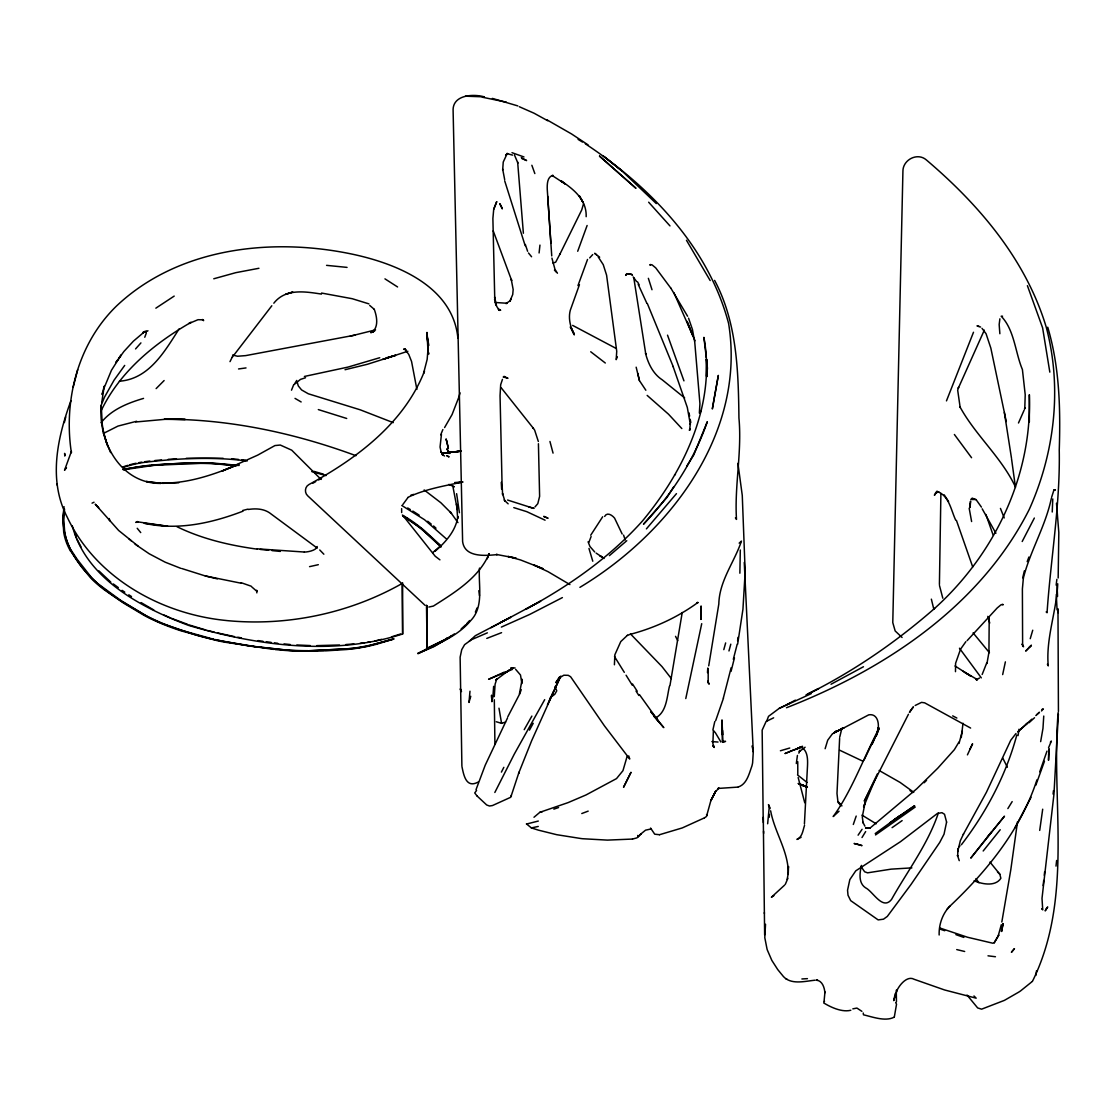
<?xml version="1.0" encoding="UTF-8"?>
<svg xmlns="http://www.w3.org/2000/svg" width="1115" height="1115" viewBox="0 0 1115 1115"><rect width="100%" height="100%" fill="white"/><g stroke="black" fill="none" stroke-linecap="round" stroke-linejoin="round"><path stroke-width="1.5" d="M583.521 203.794L581.737 209.927L559.744 254.499L560.051 253.844L555.674 262.192L552.901 263.029M939.415 584.511L940.893 493.485M1058.428 711.468L1057.982 608.999M958.022 848.585L957.646 856.181L957.451 855.303L959.248 860.655M989.214 617.32L988.949 650.184M706.38 376.187L706.506 359.211L707.426 368.159L706.757 376.368M955.485 671.662L955.597 663.286L960.531 649.209L965.855 641.669M428.829 345.371L426.975 335.155L428.272 347.211L426.975 332.409L428.118 353.594M1058.121 712.569C1050.901 802.27 1073.801 897.617 1032.462 981.312M1058.386 714.032L1053.954 794.215L1042.009 898.342L1042.72 909.868L1041.758 908.725L1042.4 909.046M788.472 867.386L788.5 866.522L788.235 874.397C789.002 851.999 774.591 832.598 770.646 810.8M896.265 990.232L896.46 1001.758M797.755 761.657L797.796 774.089M402.334 583.368C349.58 613.348 287.336 626.421 226.958 620.595L225.941 620.47C160.811 614.044 95.667 577.64 67.151 517.012C48.07 480.161 57.325 437.763 70.928 400.731M764.374 913.478L763.287 817.253L763.329 822.591M479.464 568.106C478.21 585.514 484.286 606.741 470.516 620.804C459.213 634.31 442.808 641.822 427.101 648.874L426.488 605.194M1052.239 512.008L1052.769 498.907M767.65 823.776L769.238 807.093M939.151 934.997C938.788 924.642 942.454 913.826 949.729 906.314C987.11 870.982 1020.88 829.407 1036.936 779.845M739.872 573.208L740.304 550.002M614.407 664.777L614.881 654.728L620.776 641.585L627.48 635.271M1001.521 931.415L1003.124 923.666L1001.521 931.415L1001.8 925.84M839.637 738.339L836.989 793.476L837.992 802.27L840.975 805.657M769.266 817.267L769.434 814.41M804.417 823.943L807.358 768.667C807.776 761.35 808.612 749.893 800.194 746.841L802.27 747.036L794.242 749.824L802.298 746.52M1058.163 577.974L1058.818 532.608L1056.49 503.227M632.47 839.065L607.41 840.111L582.699 838.731A48.252 27.861 0 0 1 580.804 838.508L556.692 834.689L538.531 830.173A6.453 3.721 0 0 1 538.113 830.048L531.381 827.915L526.489 823.887M1043.752 716.053L1042.971 728.388L1040.657 741.628M494.279 696.61L495.102 684.22L496.76 679.007L495.729 680.122L508.231 670.812M507.799 716.764L519.242 694.784L522.141 679.286M707.481 672.652L707.774 668.038M722.311 741.489L721.99 719.928L722.952 742.13M708.22 668.749L708.164 682.282L707.718 681.237L709.238 684.011L708.582 683.425M502.67 170.01L503.241 162.037L507.214 153.549L505.625 155.347L506.099 154.804M492.774 698.241L493.638 686.338M961.269 737.559L963.012 723.273M428.299 345.748L427.157 359.406L423.589 373.302L424.481 371.128C404.118 423.212 356.507 458.725 308.897 484.565C304.743 486.767 304.311 492.858 307.754 495.854L425.066 605.333M469.986 691.202L468.983 702.45L470.767 696.304M1057.731 583.772C1056.574 611.382 1045.703 638.184 1048.253 665.892L1047.389 664.233M824.069 1001.242L824.975 991.876M713.391 730.562L712.875 743.663L714.213 747.468L712.694 745.601L713.935 746.451M539.089 252.952L539.953 245.091M1043.138 885.603L1043.696 880.418M1044.267 875.247L1044.643 871.791M1053.09 794.075L1053.466 790.619M101.744 402.557L104.211 386.194L102.134 394.515L102.859 391.755M1023.389 577.918L1022.385 588.999L1022.622 645.125L1022.107 644.052L1023.556 646.756L1022.525 645.989M1056.003 866.118L1056.63 860.473M297.147 381.971L298.304 385.929L301.58 389.929L308.298 393.776L360.312 409.846L393.219 422.641M737.614 640.735L738.019 637.334M493.708 209.327L496.691 201.731L493.708 209.327L492.886 218.47L494.739 298.053L494.628 297.036L496.621 306.249L499.353 310.444L498.544 309.245L500.663 310.221L498.405 309.231M1056.156 585.152L1056.867 579.34M462.014 766.925C463.673 774.8 466.028 788.667 478.042 782.117M999.89 318.834L999.165 324.549L999.862 333.733M1017.521 821.657L1010.789 869.798L1001.827 922.021M1042.692 809.197L1039.71 830.41M796.305 763.552L797.434 755.426M1035.863 975.402L1036.546 970.663M64.043 508.984L63.332 516.398A257.119 148.448 0 0 0 63.527 525.848C66.51 554.336 88.183 577.64 110.469 593.807A520.928 300.757 0 0 0 121.493 601.306L148.337 617.125A185.369 107.026 0 0 0 162.469 623.633L196.087 635.118A229.314 132.392 0 0 0 211.641 639.104L249.607 646.101L290.025 650.463A174.748 100.894 0 0 0 306.541 650.979L354.445 648.345A106.427 61.437 0 0 0 368.717 645.822L393.651 638.784M967.04 995.054L977.66 1007.932L981.604 1009.173L1004.448 1000.35L1018.469 992.28A38.774 22.384 0 0 0 1020.587 990.901L1032.197 981.548M1018.065 735.607L1019.04 729.21M708.722 665.85L718.813 604.037C719.328 580.706 734.325 562.308 741.461 541.082L739.161 543.13M627.09 756.5L622.951 770.688L616.511 778.605L586.016 794.953L568.106 802.605L539.855 812.305L533.987 817.253M861.477 865.421C859.749 872.683 858.188 882.941 865.505 887.777C873.115 891.456 882.592 910.802 891.526 899.471C907.443 871.024 928.112 843.943 938.37 812.947M669.948 685.641L682.227 612.511M64.531 509.011L63.792 520.12L64.684 531.646A142.887 82.496 0 0 0 71.304 550.671M737.642 644.219L742.938 609.264L745.168 571.758L742.269 495.422L737.921 463.324M894.355 1016.796L896.53 1004.211L895.693 1002.552M895.261 993.549L893.728 1000.615L897.115 990.148L896.725 990.914C899.916 984.043 907.61 975.555 914.077 979.263L944.6 989.967L976.169 998.176L973.98 995.96M986.956 663.509L989.172 651.021M765.531 924.237L764.792 937.631L767.05 949.116A45.91 26.509 0 0 0 767.413 950.203L771.831 960.391L777.559 969.297A16.641 9.617 0 0 0 777.935 969.813L781.852 974.621A6.509 3.763 0 0 0 782.075 974.858C789.629 985.562 804.333 981.228 815.149 980.197M1024.783 408.257L1025.215 394.766L1022.413 369.553C1015.263 352.675 1014.441 329.733 1001.186 316.242L1002.552 316.186M787.148 879.345L788.277 873.282M669.446 686.227C666.909 697 666.659 711.858 655.885 717.767L656.596 717.67L654.157 716.611L663.801 727.635L650.909 711.816L658.979 721.893L639.508 694.701M704.499 817.825L706.478 816.487L710.882 800.556L715.732 791.162L710.757 800.751L715.495 791.552L719.091 788.096L717.907 788.458L737.865 787.106M863.247 1013.019L863.47 1014.803C872.92 1017.019 885.324 1021.758 894.132 1017.201M685.781 698.561L701.725 623.675M1002.664 674.589L1005.382 661.864M476.997 795.929L486.684 804.974L489.471 806.006L492.468 805.546L510.754 797.253L519.019 772.207L518.628 773.322L531.618 740.806L560.288 676.958L547.479 704.638M712.903 729.893L714.799 721.516M457.917 338.347C452.955 285.97 396.16 263.377 351.573 254.011C271.377 237.272 178.428 247.642 116.727 305.803C77.869 343.35 63.374 400.271 71.388 452.732L71.402 451.436L64.531 470.251L66.468 467.77L65.827 468.258M1022.859 577.208L1024.351 570.908M839.734 737.154L841.867 728.318M957.66 851.721L960.336 840.71L963.555 833.909M734.451 657.85L731.05 671.397M1051.557 497.457L1053.689 490.767M64.363 422.571L65.729 417.01M1023.236 578.56C1030.107 551.089 1045.424 526.447 1051.306 498.53M1016.81 735.008C1006.12 774.855 986.482 812.068 961.395 844.738M64.057 506.684L62.802 517.959L63.694 531.702M723.342 698.046L731.147 667.718M733.322 659.286L737.224 644.122M73.158 387.184L77.688 369.734M458.962 396.829L452.077 414.557L444.578 427.561M959.053 743.37L962.398 730.882M728.959 650.965L730.799 644.177M588.901 542.294L591.117 536.51M723.802 649.641L725.656 642.923M998.399 935.192L1001.312 924.711M459.185 395.881L460.077 392.856M1030.232 638.686L1032.741 630.212M804.556 825.323C802.87 830.313 802.452 836.975 796.946 839.442L801.072 837.337M825.128 748.723L827.706 740.221L832.431 733.809M798.856 753.169L799.79 750.2L799.357 751.58L805.1 747.217M1048.532 747.789L1051.375 741.057L1050.372 742.214M715.691 720.625L723.468 698.185M103.667 389.01L111.458 370.264L121.117 355.016L119.333 357.469M441.164 435.254L441.429 434.488L440.049 447.031L441.233 452.383L440.996 451.561L443.003 455.101L442.028 454.321L444.55 456.007M511.269 298.931L509.889 301.148L512.719 294.555L513.165 289.565L511.269 279.433L511.687 280.576L493.22 230.875M986.747 662.854L982.162 674.477M1044.462 761.266L1035.821 785.225M853.31 824.473L856.195 816.068M1039.737 771.859L1046.999 751.12M1024.546 408.996L1025.02 407.672L1024.56 408.871M519.646 694.143L521.249 689.655M579.452 284.673L570.309 310.221C568.065 318.43 570.504 327.448 574.337 334.876L571.256 328.144M577.709 251.265L587.117 225.481M577.96 285.635L587.535 259.447M144.769 337.26L146.386 332.855L145.048 331.169M476.021 789.671L485.206 765.224L507.52 717.962M1027.194 561.612L1028.908 557.04M766.618 721.293L768.528 716.332L779.176 708.401L811.218 693.655M428.829 607.048L433.373 606.072C454.613 592.567 478.781 577.96 489.109 553.848M879.233 728.276L876.125 736.235L878.327 727.579L877.867 730.52C879.47 723.398 877.519 713.307 868.752 714.84L833.114 733.531M487.157 558.852L488.969 554.225M946.468 400.884L973.493 332.256M291.503 390.18L293.635 384.856M487.966 556.747L489.234 553.625M100.768 406.278L104.489 397.177L114.092 380.131L124.699 365.413M440.955 434.223L442.864 429.568M589.696 257.899L592.72 254.582M475.38 612.051L477.136 607.87M617.362 356.828L616.177 359.657L616.734 351.323L606.588 275.154L603.243 264.645L598.225 256.952M785.364 884.209L787.887 878.285M984.322 330.124L958.273 388.299L958.579 387.379L957.687 390.208L960.154 407.407M839.038 811.232L833.17 816.556C851.902 790.967 863.846 756.974 879.164 728.276M872.181 744.221L877.547 732.053L864.125 759.914M1018.483 422.989L1024.114 410.195M549.416 700.429L553.347 691.955M317.204 546.517C316.562 550.099 308.897 551.953 304.367 552.092M555.34 687.69L560.803 676.08M967.43 754.869L972.587 743.803L969.994 749.029M101.158 410.738C119.667 371.839 154.344 343.392 191.069 322.319L188.979 323.489L198.024 319.698L203.432 319.824L202.275 319.531L203.641 320.646L202.805 319.81M229.997 361.636L232.352 356.884M908.46 714.241L864.278 801.114L877.435 773.81L863.581 806.967L865.059 802.73L862.285 816.835L863.121 822.912L862.871 822.229L864.892 826.131M494.837 792.472L514.28 754.13L544.691 699.649M501.402 772.11L503.841 767.329M1022.19 541.514L1034.344 518.043M1014.985 827.762L1031.041 797.295M529.458 730.13L533.221 723.287M963.29 834.438L986.413 792.291L1010.748 740.249L1015.974 733.531M524.203 729.67L531.869 716.081M958.942 742.074L954.356 749.684L937.687 768.277L916.725 788.821L870.871 827.372M502.447 379.407L500.677 384.689L500.05 395.672L502.057 484.105L502.628 494.614L502.544 493.485L504.914 501.206M909.436 712.387L910.871 709.893M402.822 504.538L407.909 497.638M862.007 837.518L865.658 831.567M1007.862 808.584L1012.169 801.601M559.228 677.237L555.883 682.603L559.786 677.502L559.089 678.129L563.814 675.216L568.246 675.328L570.629 676.763L604.442 725.865L629.724 759.022L628.749 755.886M686.868 465.959L693.739 455.004L707.3 421.735C694.018 460.174 671.578 494.935 643.494 524.203L667.049 497.374L673.822 486.656M296.757 380.438L294.193 384.494L300.493 379.393L305.566 377.734M626.728 273.649L625.654 275.349L627.034 273.914L632.024 274.457M590.727 535.186L602.671 516.775M937.06 491.227L934.384 495.283L937.018 491.408M117.605 359.964L115.835 362.584L123.918 351.476L133.424 341.148L143.919 332.228L142.748 332.66L147.974 330.793M858.09 835.177L862.076 829.295M909.673 712.276L913.436 706.854L911.722 708.889M936.182 492.314L935.499 492.928L938.872 491.98L937.353 491.994M179.153 328.855C164.658 351.42 149.145 379.016 119.403 381.219M604.651 516.412C607.048 511.813 612.065 515.032 614.588 518.14L622.17 534.015M232.268 357.232L271.823 305.761M1000.211 829.727L983.179 850.996M987.43 837.044L1004.49 816.18L970.775 858.118L991.57 831.776M1041.48 710.994L1043.333 708.875L1041.94 709.433M959.193 846.745L960.029 845.727M824.515 1001.214L823.72 1002.943C831.246 1007.5 842.09 1012.476 850.815 1010.26M646.407 528.872L676.457 493.638M101.117 422.683C111.5 409.456 127.904 403.031 143.556 398.389M135.556 348.925L140.922 342.904M947.025 909.296L949.729 906.314M466.683 623.717L469.61 620.553M510.085 300.827L505.973 303.573L507.227 303.266L495.199 302.486M933.548 609.361C994.009 555.437 1032.337 476.412 1029.34 394.724L1029.354 421.86M637.752 835.442L637.919 836.961L641.083 833.727L636.958 837.867L632.526 839.051M1031.333 645.348L1025.87 650.909L1031.333 645.348L1029.27 647.23M156.128 388.605L164.114 380.55M137.466 521.513L135.793 522.419L138.176 521.89L136.95 521.736L167.752 526.266L144.114 523.228C177.466 530.782 211.752 523.186 243.014 511.158M924.154 782.758L926.537 780.361M975.611 499.59L972.238 498.126L970.83 499.52L975.96 499.45L981.437 507.13M640.735 834.062L645.571 830.159L650.839 829.016M967.151 640.623L997.186 607.982L1000.991 604.804L1003.305 604.678L1002.204 604.26M1034.525 717.739L1028.992 722.757M273.83 303.196C285.524 288.2 305.245 291.614 321.51 294.081M469.262 641.292L475.352 635.689L510.67 617.264L500.398 622.56M833.421 733.294L835.957 730.952M461.178 628.93L465.708 624.776M503.409 376.995L504.05 376.41L507.966 378.278L503.409 376.995L504.649 376.605M1035.821 715.579L1039.473 712.234L1036.922 714.548M534.935 506.977L537.806 503.659L539.618 496.328L538.42 443.742M1031.807 719.175L1017.73 731.9L1027.305 723.328M1025.744 724.666L1027.584 723.064M432.648 552.692L440.732 545.723M609.389 555.632L626.769 540.719M435.045 551.284C445.512 542.322 455.951 530.698 457.833 516.538L457.68 518.447L456.579 503.966L457.303 509.555L452.997 486.976M784.653 885.073L771.385 897.24L773.852 895.652L772.848 896.042M934.593 608.442C896 642.129 853.519 671.439 807.581 694.199L818.731 688.582L806.047 694.882M690.297 429.4L689.279 430.209L690.269 428.829L689.697 429.972L690.269 423.449L690.352 424.369L687.3 407.435L673.084 366.473M451.324 635.885L449.972 636.93M979.514 678.004L976.517 679.718M550.336 697.586L554.768 694.311L556.761 690.826L555.005 686.478M103.347 433.47L118.009 426.069L136.615 421.275M875.219 833.574L899.61 815.832M449.275 637.446L433.693 646.742L417.777 653.46L443.686 640.358M650.672 264.478L649.711 264.994L652.01 264.812L655.718 267.865L670.868 288.241M506.531 154.33L507.715 153.633L506.795 153.536L512.579 155.124M505.611 722.046L501.569 723.342L496.286 721.753M915.164 705.488L921.548 702.38L924.67 702.84L970.621 728.067M902.133 820.598L892.084 827.651M875.526 834.954L915.262 807.023M447.087 638.101L444.55 639.801M448.662 637.432L436.982 644.637L418.069 653.683M889.826 822.786L914.607 805.727L894.718 819.358M579.912 587.34C669.53 533.458 746.381 433.136 728.597 323.448C708.332 246.736 650.003 186.595 585.319 143.779M509.736 669.739L504.747 673.112L509.973 669.669M155.849 308.172L174.191 296.088M701.154 411.254L699.356 413.066L699.927 403.728L694.743 342.166L692.457 329.566L688.554 318.165M450.209 636.595L454.404 633.947M722.757 742.367L725.572 741.363L722.882 741.405M312.73 483.297L315.67 481.624M318.611 479.952L321.566 478.279M490.962 627.745L540.705 601.11L525.597 609.334C568.692 586.197 609.361 557.779 642.212 521.263C684.22 470.851 716.22 404.285 703.886 337.357L706.297 357.525M831.023 684.248L863.456 666.742M443.38 640.345L426.488 648.414M446.098 638.909L448.801 637.473M786.883 704.638L795.371 700.15M407.895 497.36C424.954 489.178 444.258 485.931 462.669 482.028M704.346 817.908L682.31 827.915L659.509 834.717M562.392 597.598L529.681 614.449L501.36 627.09M504.315 672.108L488.621 679.286L512.44 669.376M773.643 717.809L766.103 721.489L762.158 730.144L763.204 818.981M779.176 708.401L789.559 703.356M92.057 503.158L94.022 502.238M374.027 331.267L370.821 332.577L372.675 331.768L371.964 332.34C378.947 327.016 376.884 316.409 374.236 309.259M802.006 746.52L797.295 748.583L802.591 746.409M371.699 332.2L374.71 330.974L370.821 332.577M487.38 632.832L471.464 639.703L464.593 644.665L461.735 649.669L460.133 657.167L461.889 765.921M786.479 707.732C885.003 669.321 980.517 606.003 1029.298 509.346C1054.776 452.467 1062.261 387.686 1046.232 327.127C1025.898 259.642 979.095 204.658 926.203 159.807C917.324 152.225 902.955 159.752 902.927 171.083L892.78 622.616L895.164 630.951L902.077 637.473M486.781 638.407L501.569 632.665M627.285 635.425L629.724 634.477C654.115 628.107 677.293 617.515 697.669 602.658L696.694 602.894L698.157 602.56L697.349 602.407M581.779 813.546L588.176 811.121M407.867 351.253L382.863 359.364L395.449 355.378L386.989 357.608M780.402 750.771L789.741 748.026M142.748 332.66L146.539 331.308M402.64 582.894L402.64 633.989C333.19 656.164 257.37 645.585 188.797 625.473C141.215 607.605 86.148 578.796 72.308 525.89M553.848 809.142L558.559 807.553M852.836 1008.852L856.905 1008.072L861.881 1011.333M379.741 357.72L347.964 367.1L304.395 376.452M395.449 355.378L367.309 364.298L345.051 369.72M285.886 294.235L292.785 292.019L286.095 294.151M410.682 495.311L413.609 494.377M674.589 474.851L675.453 474.572M391.56 636.846L400.592 633.975M476.579 790.423L474.739 792.946L476.969 795.887M375.518 329.873L350.166 336.2M213.773 278.778L235.767 272.673L258.931 268.283M242.68 510.503L247.767 509.179M123.138 469.262L149.968 465.122M123.556 469.777L153.828 465.359L200.407 463.296A156.184 90.176 0 0 1 215.07 463.812L236.032 465.694M526.475 824.041L538.308 821.058M374.891 641.014L381.567 639.355M123.068 469.596L138.344 466.711L164.337 464.286A387.058 223.46 0 0 1 181.383 463.394L210.958 463.296L237.119 465.526M465.471 96.183L484.37 96.866C473.108 93.674 452.021 94.775 453.122 111.207L462.614 541.569C464.69 557.946 485.903 555.66 497.276 554.601L496.37 554.434L516.12 558.183L508.05 556.455L520.552 559.953L543.256 568.831L533.876 564.998L548.05 571.688L569.918 584.581M659.467 834.717L654.714 834.187L650.561 828.055M309.552 566.643L318.319 564.692M531.381 827.915L538.266 826.452M355.155 335.099L245.69 355.615L237.523 356.243L232.575 355.03M403.63 349.329L405.275 349.009L404.09 348.981L406.013 349.971L405.052 349.441L408.759 354.431L411.56 361.469L416.885 389.4M367.476 642.338L370.445 641.808M457.944 482.711L461.262 482.196M238.554 368.954L246.025 367.922M144.894 461.708L149.856 461.053M360.089 643.355L364.521 642.798M135.709 421.986L164.922 419.338L185.271 419.421L164.267 419.198C229.718 419.073 294.708 433.094 355.95 455.687M460.913 451.101L443.868 453.136L460.816 451.143M441.986 453.248L460.788 451.129M441.679 453.289L460.551 451.282M539.855 812.305L541.904 812.096M151.166 465.011L188.881 462.85M154.846 460.537L161.536 459.951M168.226 459.352L176.463 458.809M459.255 482.377L462.46 482.112M248.269 509.471C255.419 508.37 263.21 508.607 269.426 512.747L317.176 548.064M345.901 644.54L353.929 643.954M454.669 482.544L462.753 481.973M816.849 980.364L817.588 980.308L816.403 980.099C822.382 980.74 824.515 987.695 824.877 992.768M512.83 668.038L510.684 668.164L515.046 667.913M801.894 978.956L807.427 978.649M186.261 458.307L223.125 458.293M325.287 650.867L346.403 649.543A121.786 70.315 0 0 0 358.096 648.108L365.957 646.714A138.176 79.778 0 0 0 376.312 644.303L393.916 639.02L374.919 644.038A133.814 77.256 0 0 1 365.622 646.17L357.831 647.55A120.671 69.674 0 0 1 346.235 648.972L309.259 650.686M324.172 650.909L319.671 651.062M162.442 483.339L178.748 482.781M339.476 645L316.785 645.627M318.542 651.09L304.479 651.244A181.048 104.517 0 0 1 282.876 650.254L275.14 649.557M628.4 273.733L629.487 274.192M911.875 867.874L891.136 869.143L867.568 872.836L864.627 871.763L860.947 866.453M190.08 462.823L200.407 462.725A157.522 90.942 0 0 1 215.167 463.241L239.167 465.457M738.297 786.967C746.841 784.207 749.099 773.712 751.872 766.13A102.692 59.29 0 0 0 752.611 762.855L753.28 751.928L744.263 562.406M308.061 650.686L304.493 650.672A180.072 103.96 0 0 1 283.015 649.683L254.248 646.463L224.756 641.585A258.095 149.006 0 0 1 217.537 640.108L214.93 639.536M310.305 645.571L296.827 644.972M303.963 552.009L257.258 548.831M711.886 741.587L718.032 742.046M785.768 978.747L786.688 978.831M260.325 549.444L268.673 550.266M272.004 550.601L280.353 551.423M284.032 643.913L290.304 644.54M326.57 265.356L347.058 267.391M273.565 649.404L224.436 642.129A258.708 149.368 0 0 1 217.188 640.651L181.188 630.881A198.233 114.441 0 0 1 144.392 615.55L123.64 603.145L104.002 589.584A199.738 115.319 0 0 1 100.671 586.992L97.186 584.107A139.905 80.782 0 0 1 90.51 577.709L81.688 567.033L70.51 550.824M995.444 956.74L988.002 955.82M247.182 461.011C212.77 456.481 177.856 458.293 143.514 462.474A74.621 43.081 0 0 0 123.458 467.422M258.053 640.609L262.987 641.278M266.276 641.724L271.196 642.407M274.485 642.853L277.76 643.299M977.395 679.606L964.991 672.47M321.524 293.05L352.27 298.722L368.898 303.865M482.349 97.214L506.294 102.134M974.12 880.78C981.994 884.139 995.402 886.913 1000.88 878.272L999.793 874.174L989.981 862.076M256.98 549.124C229.453 545.346 202.038 538.935 176.951 526.698M241.258 583.243L205.258 575.939L181.703 568.497M234.401 636.595L217.537 632.93M237.816 637.222L241.23 637.85M205.258 575.939L217.3 578.866M992.949 943.248L967.541 937.255L939.903 928.028M213.62 639.243L181.689 630.379A197.23 113.869 0 0 1 145.061 615.132L120.657 600.33L98.022 583.786A139.027 80.266 0 0 1 91.388 577.431L77.311 559.493M964.67 951.485L956.726 949.576M207.515 630.519L214.192 632.121M492.384 98.399L517.82 105.911M311.782 471.589L325.984 475.589M507.562 500.036L528.872 506.837M313.831 471.338L323.517 474.182M189.285 624.985L205.857 630.017M513.792 507.618L526.754 511.66L545.082 520.189M318.333 409.581L346.709 418.473M938.356 491.98C949.241 496.482 951.165 510.572 955.666 520.064M979.165 326.542L977.019 325.831L980.587 327.029M241.188 582.713L251.279 586.239M939.889 929.06L944.684 930.732M955.89 934.635L963.89 937.422M511.994 152.685L523.952 156.95M369.692 305.399L374.055 309.148M171.487 618.365L187.668 624.372M799.051 783.803L807.19 786.883M798.256 783.497L807.302 786.925M180.769 568.329L165.132 562.169L149.229 553.793L135.11 544.19M798.41 783.678L807.399 787.232M799.12 783.943L807.176 787.148M799.692 784.193L806.103 786.772M798.758 783.817L806.354 786.883M521.806 158.511L526.601 160.574L521.318 157.661M519.325 106.733L534.057 113.214L547.73 120.741M164.128 615.104L170.01 617.71M615.996 348.368L572.664 325.399M448.913 484.398L454.307 486.851L452.899 486.182M839.567 750.158L862.634 761.085M708.262 683.244L709.042 683.62M952.684 715.872L956.865 718.046M546.657 119.681L571.605 133.981L588.051 144.866M401.762 505.457L424.522 519.715L446.125 538.684M879.122 770.479L900.112 782.437L913.756 792.277M295.029 398.389L301.148 401.957M141.117 602.602L153.87 610.044M402.39 515.019L406.85 517.764M578.086 139.389L582.42 142.023M407.7 507.966L410.264 509.527M412.815 511.088L419.129 515.116M402.794 516.092L406.111 518.154A196.881 113.674 0 0 1 424.062 531.311L441.038 547.033M402.822 515.701L421.163 528.426L440.049 545.514M861.993 815.121L876.181 823.818M962.593 670.965L971.137 676.331L955.011 665.976M384.954 278.862L397.581 286.959M596.135 553.096L603.201 557.821M424.16 489.945L440.871 502.754L451.533 513.416L450.125 511.618L457.944 522.614M122.106 590.365L124.782 592.135M128.81 594.797L131.5 596.567M604.009 558.49L599.884 555.674L602.685 557.598M515.66 669.376L520.482 674.993L521.918 683.551M251.725 586.852L256.84 591.326L256.687 590.239L256.854 592.887M910.035 790.605L912.864 792.542M586.169 216.686C586.741 199.585 573.556 189.16 560.817 180.714L565.138 183.933L552.134 175.501L553.096 175.403C547.186 176.491 547.103 184.449 547.242 189.16L550.88 243.293M113.312 583.939L118.329 587.605M560.817 180.714L562.573 182.024M630.282 273.691L632.484 275.321M138.162 546.169L118.636 530.461L95.235 504.203L98.468 507.632M596.455 254.694L594.63 253.286L599.675 257.189M439.923 559.841L435.185 556.218L404.271 517.221M590.727 351.769L605.306 363.016M797.504 774.911L807.023 782.437M427.672 521.249L431.212 524.078M603.313 155.975L622.435 171.348L656.289 203.571M605.013 157.257L622.435 171.348M684.652 397.93L662.24 379.825C653.153 373.971 648.136 363.532 645.543 353.357L645.794 354.222L633.78 277.747M128.838 538.754L131.347 540.928M647.16 395.407L668.498 414.195L681.836 428.564M110.789 582.1L98.914 570.88M735.412 517.848L736.499 519.423C734.353 485.75 742.088 451.896 738.938 418.014C738.339 371.17 737.14 322.779 714.604 280.381M402.64 633.989L402.097 584.26M433.568 525.973L435.993 528.175M997.493 871.972L999.793 874.174M504.161 500.078L508.147 503.841M441.289 546.141L424.857 531.005A197.899 114.26 0 0 0 406.905 517.736M321.078 479.436L291.726 450.181L280.283 445.038L274.945 445.568L257.69 455.129L222.206 471.046L239 464.188C209.968 476.258 178.191 487.227 146.358 481.471L160.811 483.394C120.559 483.966 97.855 441.359 101.256 405.344L102.287 424.871M554.434 270.137L556.427 272.213M319.754 549.974L323.852 554.211M973.088 632.874L989.437 652.693M630.533 633.975L662.031 666.631L671.369 678.617M95.611 504.621L98.691 507.869M1046.163 611.94L1047.055 612.72C1050.72 558.685 1060.281 504.663 1059.25 450.153C1060.588 408.829 1059.571 367.128 1047.738 327.197M428.787 352.981L427.742 351.852L428.871 353.985M982.008 328.34L986.05 333.706L990.845 348.131L1006.26 421.54M648.651 202.205L669.976 225.899M838.173 801.685L841.937 805.866M959.457 648.219L981.312 677.864M594.699 551.967L589.947 546.503L588.079 541.779M528.482 252.994L531.576 256.757M137.215 528.287L140.727 532.594M557.43 273.245L554.991 269.398L551.925 258.109M501.276 387.895L533.43 428.369L532.914 427.686L534.656 430.153L538.336 441.456M633.181 276.952L636.665 281.621M975.96 878.704L978.942 882.745M954.384 434.488L971.569 457.721M108.796 519.269L109.967 520.858L109.172 518.545M76.907 558.922L71.458 550.643M461.499 691.593L460.3 688.763L460.913 691.328M636.163 367.183L639.411 380.563L645.85 390.236M944.21 494.865L948.572 501.541M637.195 691.175L632.512 683.983M636.024 691.077L638.853 695.453M614.504 656.554L624.302 672.345M626.072 675.216L632.317 685.265M1015.221 486.475C1001.131 456.941 975.332 435.101 959.904 406.738M670.826 288.13L687.579 316.228M449.833 453.526L446.934 448.69L448.815 453.415M982.19 508.816L995.904 533.277M686.464 240.255L710.171 280.548M80.963 546.824L76.963 539.158M570.225 327.029L574.114 333.929L571.661 328.981M583.034 202.442L579.298 195.794L582.615 201.703M637.655 282.011L639.104 284.813M675.537 636.344L677.711 640.637M1002.817 758.2L1007.375 767.245M638.212 284.395L646.825 303.224M673.85 292.604L695.035 340.772M769.643 807.385L768.458 804.626L770.144 808.64M514.461 154.999L517.918 163.111M110.636 452.579L106.524 442.934L103.374 431.38M647.355 303.573L673.307 366.849M527.604 251.265L525.332 244.478M1000.448 508.412L1004.225 517.931M985.911 514.475L993.117 535.033M1027.403 285.663L1042.609 327.838L1049.828 372.131M667.523 335.169L683.941 380.856M531.855 165.271L534.838 173.564M956.447 520.44L972.698 566.894M623.578 535.102L625.194 539.953M706.548 814.591L706.854 815.525M107.862 446.418L103.918 434.181L101.744 421.54M74.97 533.486L76.35 537.834M648.359 278.318L651.996 289.733M504.677 179.668L502.656 169.034M504.719 180.923L525.179 245.704M588.971 548.455L592.776 561.221M987.806 616.372L989.744 623.048M804.751 802.758L798.159 777.517M549.946 441.484L553.054 453.122M939.471 585.5L942.802 598.197M931.36 599.145L933.687 608.692M752.04 745.977L752.792 749.155M637.766 373.4L639.411 380.563M494.558 299.141L495.868 305.162M498.976 708.192L501.569 723.342M689.014 412.871L689.614 416.104M690.213 419.338L690.812 422.557M969.172 508.203L971.611 521.541M456.62 493.666L459.408 512.719M517.639 162.01L523.381 233.244M1004.364 412.522L1011.486 458.195M1011.542 458.822L1015.472 487.45M753.169 750.743L753.28 751.928M478.823 590.685L479.464 595.647M511.241 795.413L511.339 796.333M521.639 679.662L521.932 682.603M56.977 483.673L57.116 485.025M547.702 196.268L551.744 255.906M501.276 482.321L501.639 489.109M1056.309 594.476L1057.062 609.891M1057.048 585.25L1057.55 596.427M706.506 359.211L707.245 376.536M1057.996 609.194L1058.093 612.72M763.58 831.135L763.636 833.351M494.307 699.732L494.921 744.137M764.374 912.6L764.639 934.858M401.637 508.621L401.665 512.552M427.101 605.584L427.101 648.874M122.943 466.934A75.862 43.806 0 0 1 127.765 465.359M129.41 464.885A75.862 43.806 0 0 1 136.03 463.255M138.887 462.669A75.862 43.806 0 0 1 141.786 462.154M231.572 458.781A453.861 262.039 0 0 1 238.499 459.436M241.955 459.798A453.861 262.039 0 0 1 245.412 460.161M70.356 550.852A143.835 83.04 0 0 1 63.653 531.716M713.725 730.896A50.064 28.906 0 0 1 715.495 732.931L720.262 740.931A29.115 16.809 0 0 1 720.861 742.06M701.07 606.239L700.861 619.382L701.07 606.239M1048.616 754.214L1048.518 760.305L1049.215 748.806L1048.616 754.214M491.548 695.398L491.896 701.558L491.548 695.398M970.175 504.064L970.092 507.52L970.566 501.179L970.175 504.064M946.593 822.09L944.029 834.215L939.694 842.494L910.983 884.529L887.303 916.432L883.484 919.192L878.16 919.903L850.675 900.627L848.013 895.234L847.553 890.188L849.825 879.624L855.749 870.857L900.53 841.658L937.422 813.448L941.966 812.682L944.516 814.271L946.593 822.09M714.116 398.724L712.332 408.982L718.339 375.393L714.116 398.724M630.951 772.416L623.578 787.204L630.951 772.416M998.719 935.178L994.162 942.858L998.719 935.178M1046.26 909.018L1045.173 910.899L1047.71 906.955L1046.26 909.018M1014.413 948.684L1011.5 952.196L1014.413 948.684M843.916 727.733L834.982 732.193L843.916 727.733M793.657 749.991L785.183 753.489L793.657 749.991M870.271 827.957L865.588 827.971L870.271 827.957M1055.375 489.792L1053.954 489.945L1055.375 489.792M446.92 455.756L448.871 456.815L446.92 455.756M533.764 508.342L529.193 507.004L533.764 508.342M547.827 518.127L543.855 516.454L547.827 518.127M857.714 844.32L854.09 843.498L862.034 845.616L857.714 844.32M976.907 679.829L976.071 679.425L976.907 679.829M635.787 188.128L599.522 156.128L635.787 188.128M502.057 207.934L499.799 203.655L502.252 208.895L502.057 207.934M692.889 335.671L687.007 321.329L692.903 335.768M446.571 440.648L446.042 438.906L448.369 448.314L446.571 440.648M64.768 454.725L64.642 453.373L64.768 456.035L64.768 454.725M722.52 734.883L722.422 730.353L722.52 734.883"/></g></svg>
